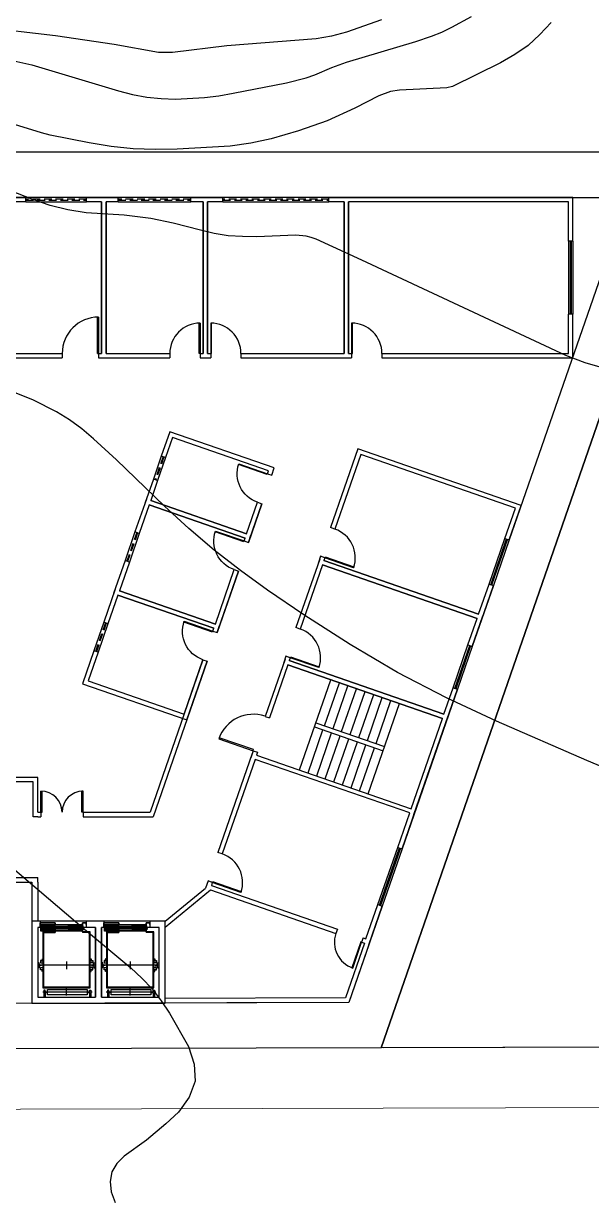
# Model space of a CAD drawing. Header units: centimetres. Extents: x 0 to 1311401, y -389375 to 85618.
# Drawn here: x 706017 to 707891, y -262728 to -258861 of the extents above; entities that cross this region are included whole.
import ezdxf

# ---------------------------------------------------------------- set-up
doc = ezdxf.new("R2010")
doc.units = ezdxf.units.CM
doc.header["$LTSCALE"] = 4
for name, pattern in [('DASHED2', [9.525, 6.35, -3.175]), ('LTYPE_4', [112.5, 56.25, -56.25]), ('LTYPE_6', [168.75, 112.5, -28.125, 0, -28.125])]:
    doc.linetypes.add(name, pattern=pattern)
for name, color, linetype in [('0.1', 1, 'Continuous'), ('0.2', 2, 'Continuous'), ('0.6', 6, 'Continuous'), ('02-CONT', 2, 'Continuous'), ('04', 254, 'Continuous'), ('08', 8, 'Continuous'), ('CURVAS-INTERMEDIARIAS', 39, 'Continuous'), ('CURVAS-MESTRA', 34, 'Continuous'), ('LIMITE-L', 7, 'Continuous')]:
    doc.layers.add(name, color=color, linetype=linetype)
doc.layers.add('P-MEIOFIO', color=171, linetype='Continuous', lineweight=9)

# ---------------------------------------------------------------- blocks, each defined once
blk = doc.blocks.new('1_00e-flat-3')
at = {"color": 1}
blk.add_arc((34.1, -62.7), 120, 90, 180, dxfattribs=at)
at = {"layer": '02-CONT'}
blk.add_lwpolyline([(34.1, -62.7), (30.5, -62.7), (30.5, 57.3), (34.1, 57.3)], close=True, dxfattribs=at)
blk = doc.blocks.new('1_00e-flat-4')
at = {"color": 1}
blk.add_arc((28.4, -52.3), 100, 90, 180, dxfattribs=at)
at = {"layer": '02-CONT'}
blk.add_lwpolyline([(28.4, -52.3), (25.4, -52.3), (25.4, 47.7), (28.4, 47.7)], close=True, dxfattribs=at)
blk = doc.blocks.new('1_00e-flat-5')
at = {"color": 1}
blk.add_arc((-28.4, -52.3), 100, 0, 90, dxfattribs=at)
at = {"layer": '02-CONT'}
blk.add_lwpolyline([(-28.4, -52.3), (-25.4, -52.3), (-25.4, 47.7), (-28.4, 47.7)], close=True, dxfattribs=at)
blk = doc.blocks.new('1_00e-flat-6')
at = {"color": 1}
blk.add_arc((-28.4, -52.3), 100, 0, 90, dxfattribs=at)
at = {"layer": '02-CONT'}
blk.add_lwpolyline([(-28.4, -52.3), (-25.4, -52.3), (-25.4, 47.7), (-28.4, 47.7)], close=True, dxfattribs=at)
blk = doc.blocks.new('1_00e-flat-7')
at = {"color": 1}
blk.add_arc((-58.7, -9.7), 100, 340.8741, 70.8741, dxfattribs=at)
at = {"layer": '02-CONT'}
blk.add_lwpolyline([(-58.7, -9.7), (-57.7, -6.9), (36.8, -39.6), (35.8, -42.5)], close=True, dxfattribs=at)
blk = doc.blocks.new('1_00e-flat-8')
at = {"color": 1}
blk.add_arc((-58.7, -9.7), 100, 340.8741, 70.8741, dxfattribs=at)
at = {"layer": '02-CONT'}
blk.add_lwpolyline([(-58.7, -9.7), (-57.7, -6.9), (36.8, -39.6), (35.8, -42.5)], close=True, dxfattribs=at)
blk = doc.blocks.new('90d-flat-1')
at = {"color": 1}
blk.add_arc((25.6, 80), 90, 160.8741, 250.8741, dxfattribs=at)
at = {"layer": '02-CONT'}
blk.add_lwpolyline([(22.8, 81), (-6.7, -4.1), (-3.9, -5), (25.6, 80)], close=True, dxfattribs=at)
blk = doc.blocks.new('1_00e-flat-9')
at = {"color": 1}
blk.add_arc((-58.7, -9.7), 100, 340.8741, 70.8741, dxfattribs=at)
at = {"layer": '02-CONT'}
blk.add_lwpolyline([(-58.7, -9.7), (-57.7, -6.9), (36.8, -39.6), (35.8, -42.5)], close=True, dxfattribs=at)
blk = doc.blocks.new('1_00e-flat-10')
at = {"color": 1}
blk.add_arc((48.1, -52.7), 120, 70.8741, 160.8741, dxfattribs=at)
at = {"layer": '02-CONT'}
blk.add_lwpolyline([(48.1, -52.7), (49.3, -49.3), (-64.1, -10), (-65.3, -13.4)], close=True, dxfattribs=at)
blk = doc.blocks.new('1_00')
for p, q in [((-129.2, 59.1), (-129.2, 109.1)), ((-129.2, 109.1), (-126.2, 109.1)), ((-126.2, 59.1), (-126.2, 109.1)), ((-29.2, 109.1), (-32.2, 109.1)), ((-32.2, 59.1), (-32.2, 109.1)), ((-29.2, 59.1), (-29.2, 109.1)), ((-129.2, 59.1), (-126.2, 59.1)), ((-29.2, 59.1), (-32.2, 59.1))]:
    blk.add_line(p, q)
at = {"color": 1}
for centre, start, end in [((-129.2, 59.1), 0, 90), ((-29.2, 59.1), 90, 180)]:
    blk.add_arc(centre, 50, start, end, dxfattribs=at)

msp = doc.modelspace()

# ---------------------------------------------------------------- linework, layer by layer
at = {"color": 1}
msp.add_lwpolyline([(708824.048, -256270.995), (714393.83, -256240.625), (714426.435, -262220.381), (707203.475, -262240.127)], dxfattribs=at)
at = {"layer": '0.1'}
for p, q in [((706224.687, -259434.376), (706024.687, -259434.376)), ((706024.687, -259449.376), (706224.687, -259449.376)), ((706569.687, -259434.376), (706329.687, -259434.376)), ((706329.687, -259449.376), (706569.687, -259449.376)), ((707024.687, -259434.376), (706674.687, -259434.376)), ((706674.687, -259449.376), (707024.687, -259449.376)), ((707814.687, -259579.376), (707814.687, -259819.376)), ((707829.687, -259579.376), (707829.687, -259819.376)), ((706471.756, -260288.061), (706445.544, -260363.646)), ((706485.928, -260292.976), (706459.716, -260368.56)), ((706384.93, -260538.434), (706352.165, -260632.914)), ((706399.102, -260543.348), (706366.337, -260637.829)), ((707552.981, -260710.645), (707605.404, -260559.477)), ((707619.576, -260564.392), (707567.153, -260715.56)), ((706281.722, -260836.046), (706248.957, -260930.526)), ((706295.894, -260840.961), (706263.129, -260935.441)), ((707434.373, -261052.663), (707483.52, -260910.943)), ((707497.692, -260915.858), (707448.545, -261057.578)), ((707186.34, -261767.897), (707251.869, -261578.937)), ((707266.041, -261583.851), (707200.512, -261772.811))]:
    msp.add_line(p, q, dxfattribs=at)
for points in [[(706223.82, -261822.981), (706071.82, -261822.981)], [(706433.82, -261822.981), (706281.82, -261822.981)]]:
    msp.add_lwpolyline(points, dxfattribs=at)
at = {"layer": '0.2', "linetype": 'DASHED2'}
for p, q in [((706224.687, -259440.376), (706024.687, -259440.376)), ((706024.687, -259443.376), (706224.687, -259443.376)), ((706569.687, -259440.376), (706329.687, -259440.376)), ((706329.687, -259443.376), (706569.687, -259443.376)), ((707024.687, -259440.376), (706674.687, -259440.376)), ((706674.687, -259443.376), (707024.687, -259443.376)), ((706477.424, -260290.027), (706451.213, -260365.611)), ((706480.259, -260291.01), (706454.047, -260366.594)), ((706390.599, -260540.4), (706357.834, -260634.88)), ((706393.433, -260541.383), (706360.668, -260635.863)), ((706287.39, -260838.012), (706254.626, -260932.492)), ((706290.225, -260838.995), (706257.46, -260933.475))]:
    msp.add_line(p, q, dxfattribs=at)
at = {"layer": '0.2'}
for p, q in [((707820.687, -259579.376), (707820.687, -259819.376)), ((707823.687, -259579.376), (707823.687, -259819.376)), ((707558.65, -260712.611), (707611.073, -260561.443)), ((707613.907, -260562.426), (707561.484, -260713.594)), ((707440.042, -261054.629), (707489.189, -260912.909)), ((707492.023, -260913.892), (707442.877, -261055.612)), ((707192.009, -261769.863), (707257.537, -261580.902)), ((707260.372, -261581.885), (707194.843, -261770.846))]:
    msp.add_line(p, q, dxfattribs=at)
at = {"layer": '0.6'}
for p, q in [((706024.687, -259449.376), (706024.687, -259434.376)), ((706224.687, -259449.376), (706224.687, -259434.376)), ((706329.687, -259449.376), (706329.687, -259434.376)), ((706569.687, -259449.376), (706569.687, -259434.376)), ((706674.687, -259449.376), (706674.687, -259434.376)), ((707024.687, -259449.376), (707024.687, -259434.376)), ((707829.687, -259579.376), (707814.687, -259579.376)), ((707829.687, -259819.376), (707814.687, -259819.376)), ((706144.687, -259949.376), (706144.687, -259964.376)), ((706264.687, -259949.376), (706264.687, -259964.376)), ((706499.687, -259949.376), (706499.687, -259964.376)), ((706599.687, -259949.376), (706599.687, -259964.376)), ((706634.687, -259949.376), (706634.687, -259964.376)), ((706734.687, -259949.376), (706734.687, -259964.376)), ((707099.687, -259949.376), (707099.687, -259964.376)), ((707199.687, -259949.376), (707199.687, -259964.376)), ((706485.928, -260292.976), (706471.756, -260288.061)), ((706459.716, -260368.56), (706445.544, -260363.646)), ((706822.095, -260346.049), (706836.267, -260350.964)), ((706789.33, -260440.529), (706803.502, -260445.444)), ((707044.426, -260528.993), (707030.254, -260524.079)), ((706399.102, -260543.348), (706384.93, -260538.434)), ((706745.098, -260568.077), (706759.27, -260572.992)), ((707605.404, -260559.477), (707619.576, -260564.392)), ((706366.337, -260637.829), (706352.165, -260632.914)), ((707011.662, -260623.473), (706997.49, -260618.559)), ((706712.334, -260662.557), (706726.506, -260667.472)), ((707552.981, -260710.645), (707567.153, -260715.56)), ((706295.894, -260840.961), (706281.722, -260836.046)), ((706641.89, -260865.69), (706656.062, -260870.604)), ((706930.078, -260858.729), (706915.906, -260853.814)), ((707483.52, -260910.943), (707497.692, -260915.858)), ((706263.129, -260935.441), (706248.957, -260930.526)), ((706609.126, -260960.17), (706623.298, -260965.084)), ((706897.314, -260953.209), (706883.142, -260948.294)), ((706927.635, -261323.588), (707030.843, -261025.976)), ((707010.04, -261177.525), (707059.187, -261035.805)), ((707038.384, -261187.354), (707087.531, -261045.634)), ((707066.728, -261197.184), (707115.875, -261055.464)), ((707095.072, -261207.013), (707144.219, -261065.293)), ((707123.416, -261216.842), (707172.563, -261075.122)), ((707434.373, -261052.663), (707448.545, -261057.578)), ((707151.76, -261226.672), (707200.907, -261084.952)), ((707154.387, -261402.223), (707257.595, -261104.61)), ((707180.105, -261236.501), (707229.251, -261094.781)), ((706814.33, -261146.721), (706828.502, -261151.636)), ((706955.979, -261333.417), (707005.126, -261191.697)), ((706976.782, -261181.868), (707203.534, -261260.502)), ((706981.696, -261167.696), (707208.449, -261246.33)), ((706984.323, -261343.247), (707033.47, -261201.526)), ((707012.667, -261353.076), (707061.814, -261211.356)), ((707041.011, -261362.905), (707090.158, -261221.185)), ((707069.355, -261372.735), (707118.502, -261231.014)), ((706775.013, -261260.098), (706789.185, -261265.012)), ((707097.699, -261382.564), (707146.846, -261240.844)), ((707126.043, -261392.393), (707175.19, -261250.673)), ((706064.32, -261463.297), (706074.32, -261463.297)), ((706074.32, -261463.297), (706074.32, -261478.297)), ((706214.32, -261463.297), (706434.648, -261463.297)), ((706214.32, -261463.297), (706214.32, -261478.297)), ((706064.32, -261478.297), (706049.32, -261478.297)), ((706064.32, -261478.297), (706074.32, -261478.297)), ((706214.32, -261478.297), (706445.322, -261478.297)), ((707251.869, -261578.937), (707266.041, -261583.851)), ((706672.871, -261600.417), (706658.699, -261595.502)), ((706044.32, -261693.297), (706044.32, -261822.981)), ((706049.32, -261678.297), (706064.32, -261678.297)), ((706064.32, -261693.297), (706064.32, -261822.981)), ((706640.106, -261694.897), (706625.934, -261689.982)), ((706484.32, -261822.981), (706617.743, -261713.602)), ((706484.32, -261842.377), (706634.37, -261719.368)), ((707186.34, -261767.897), (707200.512, -261772.811)), ((707052.542, -261848.508), (707047.628, -261862.68)), ((707137.574, -261877.996), (707132.66, -261892.168))]:
    msp.add_line(p, q, dxfattribs=at)
for points in [[(707200.512, -261772.811), (707090.364, -262090.436), (695010.346, -262123.459), (695353.85, -259434.376), (704824.687, -259434.376)], [(705889.687, -259434.376), (706024.687, -259434.376)], [(706024.687, -259434.376), (705959.687, -259434.376)], [(706024.687, -259449.376), (705974.687, -259449.376), (705974.687, -259459.376)], [(706289.687, -259434.376), (706224.687, -259434.376)], [(706224.687, -259434.376), (706329.687, -259434.376)], [(706261.087, -259949.376), (706274.687, -259949.376), (706274.687, -259449.376), (706224.687, -259449.376)], [(706329.687, -259434.376), (706274.687, -259434.376)], [(706274.687, -259449.376), (706274.687, -259949.376)], [(706289.687, -259949.376), (706289.687, -259449.376)], [(706329.687, -259449.376), (706289.687, -259449.376), (706289.687, -259949.376), (706499.687, -259949.376)], [(706624.687, -259434.376), (706569.687, -259434.376)], [(706569.687, -259434.376), (706674.687, -259434.376)], [(706599.687, -259949.376), (706609.687, -259949.376), (706609.687, -259449.376), (706569.687, -259449.376)], [(706674.687, -259434.376), (706609.687, -259434.376)], [(706609.687, -259449.376), (706609.687, -259949.376)], [(706624.687, -259949.376), (706624.687, -259449.376)], [(706674.687, -259449.376), (706624.687, -259449.376), (706624.687, -259949.376), (706634.687, -259949.376)], [(706734.687, -259949.376), (707074.687, -259949.376), (707074.687, -259449.376), (707024.687, -259449.376)], [(707089.687, -259434.376), (707024.687, -259434.376)], [(707024.687, -259434.376), (708011.451, -259434.376), (707619.576, -260564.392)], [(707829.687, -259579.376), (707829.687, -259434.376), (707074.687, -259434.376)], [(707074.687, -259449.376), (707074.687, -259949.376)], [(707089.687, -259949.376), (707089.687, -259449.376)], [(707814.687, -259579.376), (707814.687, -259449.376), (707089.687, -259449.376), (707089.687, -259949.376), (707099.687, -259949.376)], [(705974.687, -259579.376), (705974.687, -259949.376), (706144.687, -259949.376)], [(707199.687, -259964.376), (707829.687, -259964.376), (707829.687, -259819.376)], [(707199.687, -259949.376), (707814.687, -259949.376), (707814.687, -259819.376)], [(705959.687, -259964.376), (706144.687, -259964.376)], [(706264.687, -259964.376), (706289.687, -259964.376)], [(706274.687, -259964.376), (706499.687, -259964.376)], [(706599.687, -259964.376), (706624.687, -259964.376)], [(706609.687, -259964.376), (706634.687, -259964.376)], [(706734.687, -259964.376), (707089.687, -259964.376)], [(707074.687, -259964.376), (707099.687, -259964.376)], [(706836.267, -260350.964), (706844.458, -260327.344), (706499.605, -260207.753), (706471.756, -260288.061)], [(706822.095, -260346.049), (706825.371, -260336.601), (706508.863, -260226.84), (706485.928, -260292.976)], [(707619.576, -260564.392), (707658.893, -260451.016), (707120.357, -260264.258), (707030.254, -260524.079)], [(707605.404, -260559.477), (707639.807, -260460.273), (707129.614, -260283.345), (707044.426, -260528.993)], [(706445.544, -260363.646), (706417.694, -260443.954)], [(706459.716, -260368.56), (706436.781, -260434.696), (706753.289, -260544.457), (706789.33, -260440.529)], [(706422.609, -260429.782), (706384.93, -260538.434)], [(706745.098, -260568.077), (706748.375, -260558.629), (706431.866, -260448.868), (706399.102, -260543.348)], [(706431.866, -260448.868), (706748.375, -260558.629)], [(706753.289, -260544.457), (706436.781, -260434.696)], [(706803.502, -260445.444), (706759.27, -260572.992)], [(706762.547, -260563.544), (706803.502, -260445.444)], [(706759.27, -260572.992), (706767.461, -260549.372)], [(706352.165, -260632.914), (706314.486, -260741.566)], [(706366.337, -260637.829), (706333.573, -260732.309), (706650.081, -260842.07), (706712.334, -260662.557)], [(706994.214, -260628.007), (706915.906, -260853.814)], [(707483.52, -260910.943), (707513.663, -260824.021), (707003.471, -260647.093), (706930.078, -260858.729)], [(706997.49, -260618.559), (706989.299, -260642.179)], [(707003.471, -260647.093), (707513.663, -260824.021)], [(707011.662, -260623.473), (707008.386, -260632.921), (707518.578, -260809.849), (707552.981, -260710.645)], [(707518.578, -260809.849), (707008.386, -260632.921)], [(706726.506, -260667.472), (706656.062, -260870.604)], [(706659.339, -260861.156), (706726.506, -260667.472)], [(706319.401, -260727.394), (706281.722, -260836.046)], [(707567.153, -260715.56), (707497.692, -260915.858)], [(707527.835, -260828.936), (707567.153, -260715.56)], [(706641.89, -260865.69), (706645.167, -260856.242), (706328.658, -260746.481), (706295.894, -260840.961)], [(706328.658, -260746.481), (706645.167, -260856.242)], [(706650.081, -260842.07), (706333.573, -260732.309)], [(707497.692, -260915.858), (707532.75, -260814.764)], [(706656.062, -260870.604), (706664.253, -260846.984)], [(706248.957, -260930.526), (706211.278, -261039.178), (706556.13, -261158.769), (706623.298, -260965.084)], [(706263.129, -260935.441), (706230.365, -261029.921), (706546.873, -261139.682), (706609.126, -260960.17)], [(706609.126, -260960.17), (706434.648, -261463.297)], [(706879.866, -260957.742), (706814.33, -261146.721)], [(706883.142, -260948.294), (706874.951, -260971.914)], [(706897.314, -260953.209), (706894.038, -260962.657), (707404.23, -261139.585), (707434.373, -261052.663)], [(706623.298, -260965.084), (706445.322, -261478.297)], [(706789.185, -261265.012), (706785.915, -261274.441), (707296.107, -261451.369), (707399.315, -261153.757), (706889.123, -260976.829), (706828.502, -261151.636)], [(706889.123, -260976.829), (707399.315, -261153.757)], [(707404.23, -261139.585), (706894.038, -260962.657)], [(707448.545, -261057.578), (707266.041, -261583.851)], [(707413.487, -261158.672), (707448.545, -261057.578)], [(707305.365, -261470.456), (707418.402, -261144.5)], [(706771.736, -261269.546), (706658.699, -261595.502)], [(706775.013, -261260.098), (706766.828, -261283.699)], [(707251.869, -261578.937), (707291.186, -261465.56), (706780.994, -261288.632), (706672.871, -261600.417)], [(706064.32, -261463.297), (706064.32, -261348.297), (705149.32, -261348.297)], [(706049.32, -261478.297), (706049.32, -261363.297), (705164.32, -261363.297), (705164.32, -261558.297)], [(707266.041, -261583.851), (707310.273, -261456.303)], [(705806.82, -261678.297), (706049.32, -261678.297)], [(705806.82, -261693.297), (706044.32, -261693.297)], [(706064.32, -261693.297), (706064.32, -261678.297)], [(706625.934, -261689.982), (706617.743, -261713.602)], [(706640.106, -261694.897), (706636.83, -261704.345), (707052.542, -261848.508)], [(706634.37, -261719.368), (707047.628, -261862.68)], [(707137.574, -261877.996), (707147.022, -261881.273), (707186.34, -261767.897)], [(707156.28, -261900.36), (707200.512, -261772.811)], [(706071.82, -261822.981), (706044.32, -261822.981), (706044.32, -262092.981), (706274.32, -262092.981)], [(706071.82, -261842.981), (706064.32, -261842.981), (706064.32, -262072.981)], [(706064.32, -262072.981), (706254.32, -262072.981), (706254.32, -261842.981), (706223.82, -261842.981)], [(706274.32, -261822.981), (706223.82, -261822.981)], [(706281.82, -261822.981), (706254.32, -261822.981)], [(706254.32, -262092.981), (706484.32, -262092.981), (706484.32, -261822.981), (706433.82, -261822.981)], [(706254.32, -261842.981), (706254.32, -262072.981)], [(706281.82, -261842.981), (706274.32, -261842.981), (706274.32, -262072.981)], [(706274.32, -262072.981), (706464.32, -262072.981), (706464.32, -261842.981), (706433.82, -261842.981)], [(707142.108, -261895.445), (707079.674, -262075.48), (706484.257, -262077.981)], [(707156.28, -261900.36), (707090.364, -262090.436), (706484.32, -262092.981)], [(707132.66, -261892.168), (707142.108, -261895.445)]]:
    msp.add_lwpolyline(points, dxfattribs=at)
at = {"layer": '04'}
for points in [[(708825.021, -256266.123), (714393.83, -256240.625), (714426.435, -262220.381), (707197.21, -262240.144), (708222.232, -259284.376)], [(706274.32, -262072.981), (706274.32, -261842.981)]]:
    msp.add_lwpolyline(points, dxfattribs=at)
at = {"layer": '08', "color": 253}
for p, q in [((706071.82, -261822.981), (706071.82, -261833.981)), ((706121.82, -261827.981), (706071.82, -261827.981)), ((706071.82, -261842.981), (706071.82, -261827.981)), ((706071.82, -261833.981), (706211.82, -261833.981)), ((706071.82, -261842.981), (706071.82, -261833.981)), ((706071.82, -261835.981), (706119.82, -261835.981)), ((706119.82, -261836.981), (706071.82, -261836.981)), ((706071.82, -261840.481), (706164.82, -261840.481)), ((706164.82, -261841.481), (706071.82, -261841.481)), ((706214.82, -261842.981), (706071.82, -261842.981)), ((706072.02, -261828.181), (706121.62, -261828.181)), ((706072.02, -261833.781), (706072.02, -261828.181)), ((706073.32, -261833.781), (706072.02, -261833.781)), ((706073.32, -261833.981), (706073.32, -261833.781)), ((706214.82, -261845.981), (706074.32, -261845.981)), ((706074.32, -261854.981), (706074.32, -261845.981)), ((706074.32, -261847.481), (706164.82, -261847.481)), ((706164.82, -261848.481), (706074.32, -261848.481)), ((706119.82, -261834.481), (706119.82, -261838.481)), ((706166.82, -261834.481), (706119.82, -261834.481)), ((706119.82, -261838.481), (706121.32, -261838.481)), ((706119.82, -261850.481), (706121.32, -261850.481)), ((706119.82, -261854.481), (706119.82, -261850.481)), ((706120.02, -261834.681), (706166.62, -261834.681)), ((706120.02, -261838.281), (706120.02, -261834.681)), ((706121.32, -261838.281), (706120.02, -261838.281)), ((706120.02, -261850.681), (706120.02, -261854.281)), ((706121.32, -261850.681), (706120.02, -261850.681)), ((706120.32, -261833.781), (706120.32, -261833.981)), ((706121.62, -261833.781), (706120.32, -261833.781)), ((706121.32, -261838.481), (706121.32, -261838.281)), ((706121.32, -261850.481), (706121.32, -261850.681)), ((706121.62, -261828.181), (706121.62, -261833.781)), ((706121.82, -261833.981), (706121.82, -261827.981)), ((706164.82, -261838.981), (706164.82, -261842.981)), ((706213.02, -261838.981), (706164.82, -261838.981)), ((706164.82, -261849.981), (706164.82, -261845.981)), ((706213.02, -261849.981), (706164.82, -261849.981)), ((706165.02, -261839.181), (706212.82, -261839.181)), ((706165.02, -261842.781), (706165.02, -261839.181)), ((706166.32, -261842.781), (706165.02, -261842.781)), ((706165.02, -261846.181), (706165.02, -261849.781)), ((706166.32, -261846.181), (706165.02, -261846.181)), ((706165.02, -261849.781), (706212.82, -261849.781)), ((706165.32, -261838.281), (706166.62, -261838.281)), ((706165.32, -261838.481), (706165.32, -261838.281)), ((706166.82, -261838.481), (706165.32, -261838.481)), ((706165.32, -261850.481), (706165.32, -261850.681)), ((706166.82, -261850.481), (706165.32, -261850.481)), ((706165.32, -261850.681), (706166.62, -261850.681)), ((706166.32, -261842.981), (706166.32, -261842.781)), ((706166.32, -261845.981), (706166.32, -261846.181)), ((706166.62, -261838.281), (706166.62, -261834.681)), ((706166.62, -261850.681), (706166.62, -261854.281)), ((706166.82, -261834.481), (706166.82, -261838.481)), ((706166.82, -261854.481), (706166.82, -261850.481)), ((706211.52, -261842.781), (706211.52, -261842.981)), ((706212.82, -261842.781), (706211.52, -261842.781)), ((706211.52, -261846.181), (706211.52, -261845.981)), ((706212.82, -261846.181), (706211.52, -261846.181)), ((706211.82, -261827.981), (706223.82, -261827.981)), ((706211.82, -261827.981), (706211.82, -261838.481)), ((706211.82, -261838.481), (706213.32, -261838.481)), ((706211.82, -261850.481), (706211.82, -261854.981)), ((706211.82, -261850.481), (706213.32, -261850.481)), ((706223.62, -261828.181), (706212.02, -261828.181)), ((706212.02, -261838.281), (706212.02, -261828.181)), ((706213.52, -261838.281), (706212.02, -261838.281)), ((706212.02, -261850.681), (706212.02, -261854.981)), ((706213.52, -261850.681), (706212.02, -261850.681)), ((706212.82, -261839.181), (706212.82, -261842.781)), ((706212.82, -261849.781), (706212.82, -261846.181)), ((706213.02, -261842.981), (706213.02, -261838.981)), ((706213.02, -261845.981), (706213.02, -261849.981)), ((706213.32, -261838.481), (706213.32, -261842.981)), ((706213.32, -261850.481), (706213.32, -261845.981)), ((706213.52, -261842.781), (706213.52, -261838.281)), ((706214.82, -261842.781), (706213.52, -261842.781)), ((706213.52, -261846.181), (706213.52, -261850.681)), ((706214.82, -261846.181), (706213.52, -261846.181)), ((706214.82, -261842.981), (706214.82, -261842.781)), ((706223.82, -261842.981), (706214.82, -261842.981)), ((706214.82, -261845.981), (706214.82, -261846.181)), ((706222.32, -261833.781), (706223.62, -261833.781)), ((706222.32, -261833.981), (706222.32, -261833.781)), ((706223.82, -261833.981), (706222.32, -261833.981)), ((706223.62, -261833.781), (706223.62, -261828.181)), ((706223.82, -261822.981), (706223.82, -261833.981)), ((706223.82, -261827.981), (706223.82, -261842.981)), ((706223.82, -261833.981), (706223.82, -261842.981)), ((706281.82, -261822.981), (706281.82, -261833.981)), ((706331.82, -261827.981), (706281.82, -261827.981)), ((706281.82, -261842.981), (706281.82, -261827.981)), ((706281.82, -261833.981), (706421.82, -261833.981)), ((706281.82, -261842.981), (706281.82, -261833.981)), ((706281.82, -261835.981), (706329.82, -261835.981)), ((706329.82, -261836.981), (706281.82, -261836.981)), ((706281.82, -261840.481), (706374.82, -261840.481)), ((706374.82, -261841.481), (706281.82, -261841.481)), ((706424.82, -261842.981), (706281.82, -261842.981)), ((706282.02, -261828.181), (706331.62, -261828.181)), ((706282.02, -261833.781), (706282.02, -261828.181)), ((706283.32, -261833.781), (706282.02, -261833.781)), ((706283.32, -261833.981), (706283.32, -261833.781)), ((706424.82, -261845.981), (706284.32, -261845.981)), ((706284.32, -261854.981), (706284.32, -261845.981)), ((706284.32, -261847.481), (706374.82, -261847.481)), ((706374.82, -261848.481), (706284.32, -261848.481)), ((706329.82, -261834.481), (706329.82, -261838.481)), ((706376.82, -261834.481), (706329.82, -261834.481)), ((706329.82, -261838.481), (706331.32, -261838.481)), ((706329.82, -261850.481), (706331.32, -261850.481)), ((706329.82, -261854.481), (706329.82, -261850.481)), ((706330.02, -261834.681), (706376.62, -261834.681)), ((706330.02, -261838.281), (706330.02, -261834.681)), ((706331.32, -261838.281), (706330.02, -261838.281)), ((706330.02, -261850.681), (706330.02, -261854.281)), ((706331.32, -261850.681), (706330.02, -261850.681)), ((706330.32, -261833.781), (706330.32, -261833.981)), ((706331.62, -261833.781), (706330.32, -261833.781)), ((706331.32, -261838.481), (706331.32, -261838.281)), ((706331.32, -261850.481), (706331.32, -261850.681)), ((706331.62, -261828.181), (706331.62, -261833.781)), ((706331.82, -261833.981), (706331.82, -261827.981)), ((706374.82, -261838.981), (706374.82, -261842.981)), ((706423.02, -261838.981), (706374.82, -261838.981)), ((706374.82, -261849.981), (706374.82, -261845.981)), ((706423.02, -261849.981), (706374.82, -261849.981)), ((706375.02, -261839.181), (706422.82, -261839.181)), ((706375.02, -261842.781), (706375.02, -261839.181)), ((706376.32, -261842.781), (706375.02, -261842.781)), ((706375.02, -261846.181), (706375.02, -261849.781)), ((706376.32, -261846.181), (706375.02, -261846.181)), ((706375.02, -261849.781), (706422.82, -261849.781)), ((706375.32, -261838.281), (706376.62, -261838.281)), ((706375.32, -261838.481), (706375.32, -261838.281)), ((706376.82, -261838.481), (706375.32, -261838.481)), ((706375.32, -261850.481), (706375.32, -261850.681)), ((706376.82, -261850.481), (706375.32, -261850.481)), ((706375.32, -261850.681), (706376.62, -261850.681)), ((706376.32, -261842.981), (706376.32, -261842.781)), ((706376.32, -261845.981), (706376.32, -261846.181)), ((706376.62, -261838.281), (706376.62, -261834.681)), ((706376.62, -261850.681), (706376.62, -261854.281)), ((706376.82, -261834.481), (706376.82, -261838.481)), ((706376.82, -261854.481), (706376.82, -261850.481)), ((706421.52, -261842.781), (706421.52, -261842.981)), ((706422.82, -261842.781), (706421.52, -261842.781)), ((706421.52, -261846.181), (706421.52, -261845.981)), ((706422.82, -261846.181), (706421.52, -261846.181)), ((706421.82, -261827.981), (706433.82, -261827.981)), ((706421.82, -261827.981), (706421.82, -261838.481)), ((706421.82, -261838.481), (706423.32, -261838.481)), ((706421.82, -261850.481), (706421.82, -261854.981)), ((706421.82, -261850.481), (706423.32, -261850.481)), ((706433.62, -261828.181), (706422.02, -261828.181)), ((706422.02, -261838.281), (706422.02, -261828.181)), ((706423.52, -261838.281), (706422.02, -261838.281)), ((706422.02, -261850.681), (706422.02, -261854.981)), ((706423.52, -261850.681), (706422.02, -261850.681)), ((706422.82, -261839.181), (706422.82, -261842.781)), ((706422.82, -261849.781), (706422.82, -261846.181)), ((706423.02, -261842.981), (706423.02, -261838.981)), ((706423.02, -261845.981), (706423.02, -261849.981)), ((706423.32, -261838.481), (706423.32, -261842.981)), ((706423.32, -261850.481), (706423.32, -261845.981)), ((706423.52, -261842.781), (706423.52, -261838.281)), ((706424.82, -261842.781), (706423.52, -261842.781)), ((706423.52, -261846.181), (706423.52, -261850.681)), ((706424.82, -261846.181), (706423.52, -261846.181)), ((706424.82, -261842.981), (706424.82, -261842.781)), ((706433.82, -261842.981), (706424.82, -261842.981)), ((706424.82, -261845.981), (706424.82, -261846.181)), ((706432.32, -261833.781), (706433.62, -261833.781)), ((706432.32, -261833.981), (706432.32, -261833.781)), ((706433.82, -261833.981), (706432.32, -261833.981)), ((706433.62, -261833.781), (706433.62, -261828.181)), ((706433.82, -261822.981), (706433.82, -261833.981)), ((706433.82, -261827.981), (706433.82, -261842.981)), ((706433.82, -261833.981), (706433.82, -261842.981)), ((706119.82, -261851.981), (706074.32, -261851.981)), ((706074.32, -261852.981), (706119.82, -261852.981)), ((706211.82, -261854.981), (706074.32, -261854.981)), ((706081.32, -261857.981), (706081.32, -262042.981)), ((706121.62, -261857.981), (706081.32, -261857.981)), ((706084.32, -261859.981), (706121.82, -261859.981)), ((706084.32, -262039.981), (706084.32, -261859.981)), ((706166.82, -261854.481), (706119.82, -261854.481)), ((706120.02, -261854.281), (706166.62, -261854.281)), ((706120.32, -261854.981), (706120.32, -261855.181)), ((706120.32, -261855.181), (706121.62, -261855.181)), ((706121.62, -261855.181), (706121.62, -261857.981)), ((706121.82, -261854.981), (706121.82, -261859.981)), ((706211.82, -261854.981), (706211.82, -261859.981)), ((706234.32, -261859.981), (706211.82, -261859.981)), ((706212.02, -261857.981), (706212.02, -261854.981)), ((706237.32, -261857.981), (706212.02, -261857.981)), ((706234.32, -261859.981), (706234.32, -262039.981)), ((706237.32, -262042.981), (706237.32, -261857.981)), ((706329.82, -261851.981), (706284.32, -261851.981)), ((706284.32, -261852.981), (706329.82, -261852.981)), ((706421.82, -261854.981), (706284.32, -261854.981)), ((706291.32, -261857.981), (706291.32, -262042.981)), ((706331.62, -261857.981), (706291.32, -261857.981)), ((706294.32, -261859.981), (706331.82, -261859.981)), ((706294.32, -262039.981), (706294.32, -261859.981)), ((706376.82, -261854.481), (706329.82, -261854.481)), ((706330.02, -261854.281), (706376.62, -261854.281)), ((706330.32, -261854.981), (706330.32, -261855.181)), ((706330.32, -261855.181), (706331.62, -261855.181)), ((706331.62, -261855.181), (706331.62, -261857.981)), ((706331.82, -261854.981), (706331.82, -261859.981)), ((706421.82, -261854.981), (706421.82, -261859.981)), ((706444.32, -261859.981), (706421.82, -261859.981)), ((706422.02, -261857.981), (706422.02, -261854.981)), ((706447.32, -261857.981), (706422.02, -261857.981)), ((706444.32, -261859.981), (706444.32, -262039.981)), ((706447.32, -262042.981), (706447.32, -261857.981)), ((706069.32, -261959.481), (706064.32, -261959.481)), ((706069.32, -261963.481), (706069.32, -261959.481)), ((706069.32, -261963.481), (706069.77, -261963.481)), ((706069.32, -261963.481), (706069.32, -261967.981)), ((706070.137, -261963.83), (706069.77, -261963.481)), ((706070.303, -261967.181), (706070.137, -261963.83)), ((706072.82, -261952.381), (706072.82, -261960.481)), ((706078.22, -261952.381), (706072.82, -261952.381)), ((706078.82, -261952.981), (706072.82, -261952.981)), ((706072.82, -261960.481), (706078.82, -261960.481)), ((706078.22, -261946.981), (706078.22, -261952.381)), ((706078.82, -261946.981), (706078.22, -261946.981)), ((706078.82, -261946.981), (706078.82, -261952.981)), ((706078.82, -261952.981), (706081.32, -261952.981)), ((706078.82, -261960.481), (706081.32, -261960.481)), ((706239.82, -261952.981), (706237.32, -261952.981)), ((706239.82, -261960.481), (706237.32, -261960.481)), ((706239.82, -261946.981), (706240.42, -261946.981)), ((706239.82, -261946.981), (706239.82, -261952.981)), ((706239.82, -261952.981), (706245.82, -261952.981)), ((706245.82, -261960.481), (706239.82, -261960.481)), ((706240.42, -261946.981), (706240.42, -261952.381)), ((706240.42, -261952.381), (706245.82, -261952.381)), ((706245.82, -261952.381), (706245.82, -261960.481)), ((706248.337, -261967.181), (706248.503, -261963.83)), ((706248.503, -261963.83), (706248.87, -261963.481)), ((706249.32, -261963.481), (706248.87, -261963.481)), ((706249.32, -261959.481), (706254.32, -261959.481)), ((706249.32, -261963.481), (706249.32, -261959.481)), ((706249.32, -261967.981), (706249.32, -261963.481)), ((706279.32, -261959.481), (706274.32, -261959.481)), ((706279.32, -261963.481), (706279.32, -261959.481)), ((706279.32, -261963.481), (706279.77, -261963.481)), ((706279.32, -261963.481), (706279.32, -261967.981)), ((706280.137, -261963.83), (706279.77, -261963.481)), ((706280.303, -261967.181), (706280.137, -261963.83)), ((706282.82, -261952.381), (706282.82, -261960.481)), ((706288.22, -261952.381), (706282.82, -261952.381)), ((706288.82, -261952.981), (706282.82, -261952.981)), ((706282.82, -261960.481), (706288.82, -261960.481)), ((706288.22, -261946.981), (706288.22, -261952.381)), ((706288.82, -261946.981), (706288.22, -261946.981)), ((706288.82, -261946.981), (706288.82, -261952.981)), ((706288.82, -261952.981), (706291.32, -261952.981)), ((706288.82, -261960.481), (706291.32, -261960.481)), ((706449.82, -261952.981), (706447.32, -261952.981)), ((706449.82, -261960.481), (706447.32, -261960.481)), ((706449.82, -261946.981), (706450.42, -261946.981)), ((706449.82, -261946.981), (706449.82, -261952.981)), ((706449.82, -261952.981), (706455.82, -261952.981)), ((706455.82, -261960.481), (706449.82, -261960.481)), ((706450.42, -261946.981), (706450.42, -261952.381)), ((706450.42, -261952.381), (706455.82, -261952.381)), ((706455.82, -261952.381), (706455.82, -261960.481)), ((706458.337, -261967.181), (706458.503, -261963.83)), ((706458.503, -261963.83), (706458.87, -261963.481)), ((706459.32, -261963.481), (706458.87, -261963.481)), ((706459.32, -261959.481), (706464.32, -261959.481)), ((706459.32, -261963.481), (706459.32, -261959.481)), ((706459.32, -261967.981), (706459.32, -261963.481)), ((706069.32, -261976.481), (706064.32, -261976.481)), ((706069.32, -261967.981), (706069.32, -261972.481)), ((706069.32, -261972.481), (706069.77, -261972.481)), ((706069.32, -261972.481), (706069.32, -261976.481)), ((706070.137, -261972.131), (706069.77, -261972.481)), ((706070.303, -261968.78), (706070.137, -261972.131)), ((706070.67, -261967.531), (706070.303, -261967.181)), ((706070.303, -261968.78), (706070.67, -261968.431)), ((706072.27, -261967.531), (706070.67, -261967.531)), ((706072.27, -261968.431), (706070.67, -261968.431)), ((706072.27, -261967.531), (706072.62, -261967.181)), ((706072.27, -261968.431), (706072.62, -261968.781)), ((706076.82, -261967.181), (706072.62, -261967.181)), ((706076.82, -261968.781), (706072.62, -261968.781)), ((706072.82, -261975.481), (706078.82, -261975.481)), ((706072.82, -261983.581), (706072.82, -261975.481)), ((706078.82, -261982.981), (706072.82, -261982.981)), ((706078.22, -261983.581), (706072.82, -261983.581)), ((706076.82, -261967.981), (706076.82, -261967.181)), ((706076.82, -261967.981), (706076.82, -261968.781)), ((706078.22, -261988.981), (706078.22, -261983.581)), ((706078.82, -261988.981), (706078.22, -261988.981)), ((706078.82, -261975.481), (706081.32, -261975.481)), ((706078.82, -261988.981), (706078.82, -261982.981)), ((706078.82, -261982.981), (706081.32, -261982.981)), ((706239.82, -261975.481), (706237.32, -261975.481)), ((706239.82, -261982.981), (706237.32, -261982.981)), ((706245.82, -261975.481), (706239.82, -261975.481)), ((706239.82, -261982.981), (706245.82, -261982.981)), ((706239.82, -261988.981), (706239.82, -261982.981)), ((706239.82, -261988.981), (706240.42, -261988.981)), ((706240.42, -261983.581), (706245.82, -261983.581)), ((706240.42, -261988.981), (706240.42, -261983.581)), ((706241.82, -261967.181), (706246.02, -261967.181)), ((706241.82, -261967.981), (706241.82, -261967.181)), ((706241.82, -261967.981), (706241.82, -261968.781)), ((706241.82, -261968.781), (706246.02, -261968.781)), ((706245.82, -261983.581), (706245.82, -261975.481)), ((706246.37, -261967.531), (706246.02, -261967.181)), ((706246.37, -261968.431), (706246.02, -261968.781)), ((706246.37, -261967.531), (706247.97, -261967.531)), ((706246.37, -261968.431), (706247.97, -261968.431)), ((706248.337, -261967.181), (706247.97, -261967.531)), ((706247.97, -261968.431), (706248.337, -261968.78)), ((706248.337, -261968.78), (706248.503, -261972.131)), ((706248.503, -261972.131), (706248.87, -261972.481)), ((706249.32, -261972.481), (706248.87, -261972.481)), ((706249.32, -261972.481), (706249.32, -261967.981)), ((706249.32, -261972.481), (706249.32, -261976.481)), ((706249.32, -261976.481), (706254.32, -261976.481)), ((706279.32, -261976.481), (706274.32, -261976.481)), ((706279.32, -261967.981), (706279.32, -261972.481)), ((706279.32, -261972.481), (706279.77, -261972.481)), ((706279.32, -261972.481), (706279.32, -261976.481)), ((706280.137, -261972.131), (706279.77, -261972.481)), ((706280.303, -261968.78), (706280.137, -261972.131)), ((706280.67, -261967.531), (706280.303, -261967.181)), ((706280.303, -261968.78), (706280.67, -261968.431)), ((706282.27, -261967.531), (706280.67, -261967.531)), ((706282.27, -261968.431), (706280.67, -261968.431)), ((706282.27, -261967.531), (706282.62, -261967.181)), ((706282.27, -261968.431), (706282.62, -261968.781)), ((706286.82, -261967.181), (706282.62, -261967.181)), ((706286.82, -261968.781), (706282.62, -261968.781)), ((706282.82, -261975.481), (706288.82, -261975.481)), ((706282.82, -261983.581), (706282.82, -261975.481)), ((706288.82, -261982.981), (706282.82, -261982.981)), ((706288.22, -261983.581), (706282.82, -261983.581)), ((706286.82, -261967.981), (706286.82, -261967.181)), ((706286.82, -261967.981), (706286.82, -261968.781)), ((706288.22, -261988.981), (706288.22, -261983.581)), ((706288.82, -261988.981), (706288.22, -261988.981)), ((706288.82, -261975.481), (706291.32, -261975.481)), ((706288.82, -261988.981), (706288.82, -261982.981)), ((706288.82, -261982.981), (706291.32, -261982.981)), ((706449.82, -261975.481), (706447.32, -261975.481)), ((706449.82, -261982.981), (706447.32, -261982.981)), ((706455.82, -261975.481), (706449.82, -261975.481)), ((706449.82, -261982.981), (706455.82, -261982.981)), ((706449.82, -261988.981), (706449.82, -261982.981)), ((706449.82, -261988.981), (706450.42, -261988.981)), ((706450.42, -261983.581), (706455.82, -261983.581)), ((706450.42, -261988.981), (706450.42, -261983.581)), ((706451.82, -261967.181), (706456.02, -261967.181)), ((706451.82, -261967.981), (706451.82, -261967.181)), ((706451.82, -261967.981), (706451.82, -261968.781)), ((706451.82, -261968.781), (706456.02, -261968.781)), ((706455.82, -261983.581), (706455.82, -261975.481)), ((706456.37, -261967.531), (706456.02, -261967.181)), ((706456.37, -261968.431), (706456.02, -261968.781)), ((706456.37, -261967.531), (706457.97, -261967.531)), ((706456.37, -261968.431), (706457.97, -261968.431)), ((706458.337, -261967.181), (706457.97, -261967.531)), ((706457.97, -261968.431), (706458.337, -261968.78)), ((706458.337, -261968.78), (706458.503, -261972.131)), ((706458.503, -261972.131), (706458.87, -261972.481)), ((706459.32, -261972.481), (706458.87, -261972.481)), ((706459.32, -261972.481), (706459.32, -261967.981)), ((706459.32, -261972.481), (706459.32, -261976.481)), ((706459.32, -261976.481), (706464.32, -261976.481)), ((706081.32, -262042.981), (706237.32, -262042.981)), ((706234.32, -262039.981), (706084.32, -262039.981)), ((706113.386, -262039.981), (706113.386, -262039.981)), ((706291.32, -262042.981), (706447.32, -262042.981)), ((706444.32, -262039.981), (706294.32, -262039.981)), ((706323.386, -262039.981), (706323.386, -262039.981)), ((706083.92, -262049.731), (706083.92, -262072.981)), ((706088.92, -262049.731), (706083.92, -262049.731)), ((706088.92, -262053.731), (706088.92, -262049.731)), ((706089.32, -262054.131), (706088.92, -262053.731)), ((706088.92, -262053.731), (706088.92, -262060.231)), ((706089.32, -262059.831), (706088.92, -262060.231)), ((706088.92, -262060.231), (706088.92, -262072.981)), ((706089.32, -262054.131), (706089.32, -262056.781)), ((706090.62, -262056.781), (706089.32, -262056.781)), ((706089.32, -262057.181), (706089.32, -262059.831)), ((706090.62, -262057.181), (706089.32, -262057.181)), ((706090.62, -262056.781), (706090.82, -262056.581)), ((706090.82, -262057.381), (706090.62, -262057.181)), ((706094.32, -262056.581), (706090.82, -262056.581)), ((706094.32, -262057.381), (706090.82, -262057.381)), ((706094.32, -262056.581), (706094.32, -262057.381)), ((706096.32, -262047.981), (706227.32, -262047.981)), ((706096.32, -262065.981), (706096.32, -262047.981)), ((706227.32, -262065.981), (706096.32, -262065.981)), ((706227.32, -262047.981), (706227.32, -262065.981)), ((706229.32, -262056.581), (706232.82, -262056.581)), ((706229.32, -262057.381), (706229.32, -262056.581)), ((706229.32, -262057.381), (706232.82, -262057.381)), ((706232.82, -262056.581), (706233.02, -262056.781)), ((706233.02, -262057.181), (706232.82, -262057.381)), ((706233.02, -262056.781), (706234.32, -262056.781)), ((706233.02, -262057.181), (706234.32, -262057.181)), ((706234.32, -262054.131), (706234.72, -262053.731)), ((706234.32, -262056.781), (706234.32, -262054.131)), ((706234.32, -262059.831), (706234.32, -262057.181)), ((706234.32, -262059.831), (706234.72, -262060.231)), ((706234.72, -262049.731), (706239.72, -262049.731)), ((706234.72, -262053.731), (706234.72, -262049.731)), ((706234.72, -262060.231), (706234.72, -262053.731)), ((706234.72, -262060.231), (706234.72, -262072.981)), ((706239.72, -262049.731), (706239.72, -262072.981)), ((706293.92, -262049.731), (706293.92, -262072.981)), ((706298.92, -262049.731), (706293.92, -262049.731)), ((706298.92, -262053.731), (706298.92, -262049.731)), ((706299.32, -262054.131), (706298.92, -262053.731)), ((706298.92, -262053.731), (706298.92, -262060.231)), ((706299.32, -262059.831), (706298.92, -262060.231)), ((706298.92, -262060.231), (706298.92, -262072.981)), ((706299.32, -262054.131), (706299.32, -262056.781)), ((706300.62, -262056.781), (706299.32, -262056.781)), ((706299.32, -262057.181), (706299.32, -262059.831)), ((706300.62, -262057.181), (706299.32, -262057.181)), ((706300.62, -262056.781), (706300.82, -262056.581)), ((706300.82, -262057.381), (706300.62, -262057.181)), ((706304.32, -262056.581), (706300.82, -262056.581)), ((706304.32, -262057.381), (706300.82, -262057.381)), ((706304.32, -262056.581), (706304.32, -262057.381)), ((706306.32, -262047.981), (706437.32, -262047.981)), ((706306.32, -262065.981), (706306.32, -262047.981)), ((706437.32, -262065.981), (706306.32, -262065.981)), ((706437.32, -262047.981), (706437.32, -262065.981)), ((706439.32, -262056.581), (706442.82, -262056.581)), ((706439.32, -262057.381), (706439.32, -262056.581)), ((706439.32, -262057.381), (706442.82, -262057.381)), ((706442.82, -262056.581), (706443.02, -262056.781)), ((706443.02, -262057.181), (706442.82, -262057.381)), ((706443.02, -262056.781), (706444.32, -262056.781)), ((706443.02, -262057.181), (706444.32, -262057.181)), ((706444.32, -262054.131), (706444.72, -262053.731)), ((706444.32, -262056.781), (706444.32, -262054.131)), ((706444.32, -262059.831), (706444.32, -262057.181)), ((706444.32, -262059.831), (706444.72, -262060.231)), ((706444.72, -262049.731), (706449.72, -262049.731)), ((706444.72, -262053.731), (706444.72, -262049.731)), ((706444.72, -262060.231), (706444.72, -262053.731)), ((706444.72, -262060.231), (706444.72, -262072.981)), ((706449.72, -262049.731), (706449.72, -262072.981))]:
    msp.add_line(p, q, dxfattribs=at)
at = {"layer": '08', "color": 253, "linetype": 'LTYPE_4'}
for p, q in [((706072.82, -261953.831), (706078.82, -261953.831)), ((706078.82, -261953.831), (706081.32, -261953.831)), ((706239.82, -261953.831), (706237.32, -261953.831)), ((706245.82, -261953.831), (706239.82, -261953.831)), ((706282.82, -261953.831), (706288.82, -261953.831)), ((706288.82, -261953.831), (706291.32, -261953.831)), ((706449.82, -261953.831), (706447.32, -261953.831)), ((706455.82, -261953.831), (706449.82, -261953.831)), ((706072.82, -261982.131), (706078.82, -261982.131)), ((706078.82, -261982.131), (706081.32, -261982.131)), ((706239.82, -261982.131), (706237.32, -261982.131)), ((706245.82, -261982.131), (706239.82, -261982.131)), ((706282.82, -261982.131), (706288.82, -261982.131)), ((706288.82, -261982.131), (706291.32, -261982.131)), ((706449.82, -261982.131), (706447.32, -261982.131)), ((706455.82, -261982.131), (706449.82, -261982.131))]:
    msp.add_line(p, q, dxfattribs=at)
at = {"layer": '08', "color": 253, "linetype": 'LTYPE_6'}
for p, q in [((706159.32, -261955.189), (706159.32, -261980.419)), ((706369.32, -261955.189), (706369.32, -261980.419)), ((706254.32, -261967.981), (706065.291, -261967.981)), ((706464.32, -261967.981), (706275.291, -261967.981)), ((706243.597, -262056.981), (706080.421, -262056.981)), ((706159.32, -262068.035), (706159.32, -262045.099)), ((706453.597, -262056.981), (706290.421, -262056.981)), ((706369.32, -262068.035), (706369.32, -262045.099))]:
    msp.add_line(p, q, dxfattribs=at)
at = {"layer": 'CURVAS-INTERMEDIARIAS'}
for points, elevation in [([(704804.462, -258835.984), (705333.52, -258912.517), (705594.195, -258943.666), (705866.599, -258971.783), (705994.803, -258986.675), (706044.512, -258996.95), (706330.644, -259082.929), (706376.987, -259094.641), (706423.723, -259103.566), (706471.071, -259108.298), (706518.824, -259110.236), (706614.498, -259105.245), (706661.963, -259099.083), (706709.239, -259091.092), (706885.089, -259056.092), (706949.854, -259039.838), (706978.625, -259029.97), (707034.41, -259005.652), (707082.338, -258987.981), (707311.373, -258919.639), (707363.134, -258902.291), (707397.327, -258888.965), (707430.368, -258872.994), (707494.664, -258837.275)], 76542.018), ([(707198.455, -258848.656), (707082.957, -258889.259), (707033.205, -258902.813), (706982.235, -258911.105), (706687.78, -258934.607), (706509.13, -258956.289), (706462.758, -258955.985), (706316.263, -258929.556), (706122.957, -258901.799), (705630.94, -258844.482)], 76442.354), ([(707757.653, -258857.703), (707721.058, -258897.2), (707681.595, -258933.076), (707637.809, -258963.543), (707591.142, -258990.406), (707432.382, -259068.139), (707413.694, -259072.745), (707257.324, -259080.411), (707227.577, -259084.971), (707189.801, -259098.983), (707109.829, -259140.451), (707019.137, -259182.23), (706924.758, -259214.835), (706834.441, -259240.761), (706767.134, -259255.907), (706698.819, -259265.1), (706523.951, -259275.086), (706451.071, -259276.341), (706378.45, -259274.006), (706306.194, -259266.285), (706234.199, -259254.964), (706105.321, -259229.458), (706076.441, -259221.915), (705840.4, -259149.303)], 76641.682), ([(708048.106, -261365.35), (707875.511, -261292.345), (707578.012, -261163.048), (707413.111, -261085.758), (707251.519, -261002.46), (707094.904, -260910.16), (706941.595, -260811.862), (706821.86, -260730.215), (706732.728, -260665.986), (706645.994, -260598.816), (706562.858, -260527.252), (706482.13, -260452.748), (706323.628, -260299.989), (706248.561, -260230.94), (706209.479, -260198.576), (706168.797, -260168.614), (706125.69, -260142.237), (706050.166, -260103.376), (705987.798, -260077.901)], 76841.011), ([(705852.988, -261539.154), (706217.998, -261849.09), (706371.306, -261976.799), (706407.835, -262010.15), (706441.645, -262045.817), (706471.371, -262084.945), (706498.38, -262126.378), (706561.727, -262236.327), (706580.013, -262294.585), (706583.077, -262350.488), (706563.307, -262402.873), (706528.322, -262452.914), (706486.743, -262491.024), (706422.797, -262545.263), (706349.467, -262598.012), (706325.204, -262622.487), (706308.591, -262649.772), (706303.465, -262681.308), (706305.986, -262715.675), (706319.337, -262751.272)], 76940.675)]:
    msp.add_lwpolyline(points, dxfattribs=dict(at, elevation=elevation))
at = {"layer": 'CURVAS-MESTRA', "elevation": 76741.346}
msp.add_lwpolyline([(707935.339, -259999.46), (707870.407, -259980.626), (707806.743, -259955.966), (707132.99, -259642.144), (706982.649, -259572.671), (706966.468, -259566.551), (706949.981, -259561.985), (706915.739, -259559.107), (706786.299, -259564.246), (706739.365, -259564.02), (706692.754, -259560.894), (706646.651, -259553.423), (706600.874, -259543.043), (706510.92, -259519.04), (706436.706, -259504.472), (706348.834, -259493.563), (706223.575, -259485.336), (706163.855, -259475.705), (706105.121, -259461.391), (706047.906, -259441.874), (705498.912, -259227.553)], dxfattribs=at)
at = {"layer": 'LIMITE-L'}
msp.add_lwpolyline([(707197.21, -262240.144), (694839.907, -262273.926), (695221.792, -259284.376), (708222.232, -259284.376)], close=True, dxfattribs=at)
at = {"layer": 'P-MEIOFIO'}
msp.add_lwpolyline([(695688.228, -256090.035), (693794.639, -256100.36), (692598.687, -256106.881), (690156.953, -256120.195, 0.41421356), (690008.275, -256270.504), (690015.068, -257516.287), (690021.589, -258712.238), (690028.11, -259908.189), (690034.631, -261104.14), (690041.424, -262349.923, 0.41421356), (690191.733, -262498.602), (692633.467, -262485.288), (693829.418, -262478.767), (694840.993, -262473.251), (707204.02, -262439.454), (714476.948, -262419.572, 0.41501014), (714626.033, -262269.262), (714592.883, -256189.707, 0.41421356), (714442.574, -256041.028), (708863.9, -256071.447)], format="xyb", dxfattribs=at)

# ---------------------------------------------------------------- block references
at = {"layer": '0.2', "xscale": 1.400000000005778, "yscale": 1.400000000005778, "zscale": 1.400000000005778}
msp.add_blockref('1_00', (706255.162, -261545.97), dxfattribs=at)
at = {"layer": '0.6'}
for name, p in [('1_00e-flat-3', (706230.601, -259886.673)), ('1_00e-flat-4', (706571.282, -259897.123)), ('1_00e-flat-5', (706663.092, -259897.123)), ('1_00e-flat-6', (707128.092, -259897.123)), ('1_00e-flat-7', (707070.337, -260613.756)), ('1_00e-flat-8', (706955.989, -260943.492)), ('1_00e-flat-10', (706726.939, -261207.348)), ('1_00e-flat-9', (706698.782, -261685.18)), ('90d-flat-1', (707107.044, -261972.153))]:
    msp.add_blockref(name, p, dxfattribs=at)
at = {"layer": '0.6', "xscale": -1, "rotation": 70.8741201734808}
for p in [(706763.419, -260355.766), (706686.423, -260577.794), (706583.215, -260875.407)]:
    msp.add_blockref('1_00e-flat-5', p, dxfattribs=at)

doc.saveas('drawing.dxf')
